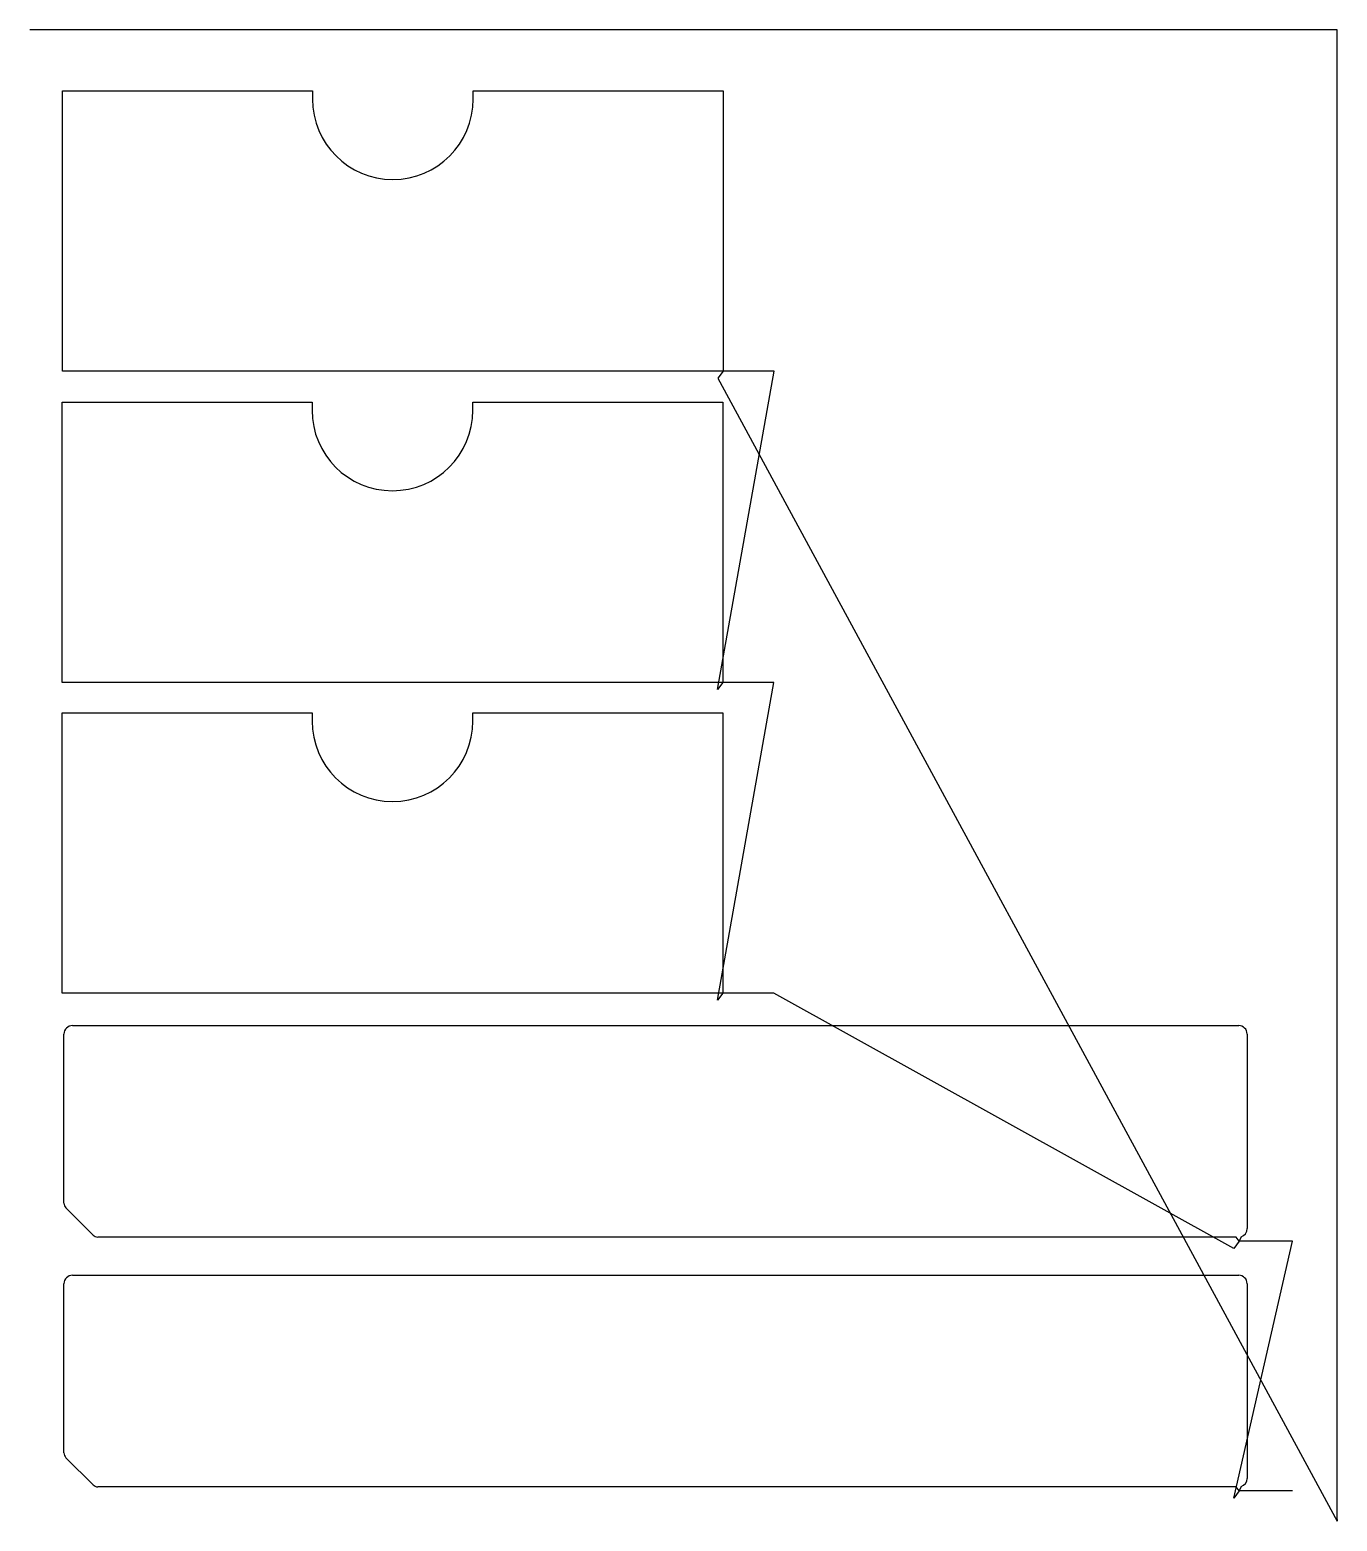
# Model space of a CAD drawing. Header units: metres. Extents: x 814 to 1587, y 0 to 881.
import ezdxf

# ---------------------------------------------------------------- set-up
doc = ezdxf.new("R2010")
doc.units = ezdxf.units.M

msp = doc.modelspace()

# ---------------------------------------------------------------- linework, layer by layer
at = {"layer": 'TOOL_0'}
for p, q in [((815.428, 881.168), (814.428, 881.168)), ((1586.792, 881.168), (815.428, 881.168)), ((1586.792, 1.003), (1586.792, 881.168)), ((833.698, 679.436), (833.698, 845.036)), ((833.698, 845.036), (981.398, 845.036)), ((981.398, 845.036), (981.398, 840.236)), ((1076.398, 840.236), (1076.398, 845.036)), ((1076.398, 845.036), (1224.098, 845.036)), ((1224.098, 845.036), (1224.098, 679.436)), ((1224.098, 679.436), (833.698, 679.436)), ((1220.625, 491.474), (1254.187, 679.436)), ((1224.098, 679.436), (1220.869, 675.356)), ((1254.187, 679.436), (1224.098, 679.436)), ((1220.869, 675.356), (1586.792, 0.003)), ((833.454, 495.554), (833.454, 661.154)), ((833.454, 661.154), (981.154, 661.154)), ((981.154, 661.154), (981.154, 656.354)), ((1076.154, 656.354), (1076.154, 661.154)), ((1076.154, 661.154), (1223.854, 661.154)), ((1223.854, 661.154), (1223.854, 495.554)), ((1223.854, 495.554), (833.454, 495.554)), ((1223.854, 495.554), (1220.625, 491.474)), ((1220.67, 307.87), (1253.944, 495.554)), ((1253.944, 495.554), (1223.854, 495.554)), ((833.499, 311.95), (833.499, 477.55)), ((833.499, 477.55), (981.199, 477.55)), ((981.199, 477.55), (981.199, 472.75)), ((1076.199, 472.75), (1076.199, 477.55)), ((1076.199, 477.55), (1223.899, 477.55)), ((1223.899, 477.55), (1223.899, 311.95)), ((1223.899, 311.95), (833.499, 311.95)), ((1223.899, 311.95), (1220.67, 307.87)), ((1253.989, 311.95), (1223.899, 311.95)), ((1525.76, 161.196), (1253.989, 311.95)), ((839.606, 292.838), (1528.606, 292.838)), ((834.606, 187.874), (834.606, 287.838)), ((1533.606, 287.838), (1533.606, 172.838)), ((851.814, 169.01), (835.778, 185.046)), ((1527.106, 167.838), (854.642, 167.838)), ((1528.799, 165.359), (1527.106, 167.838)), ((1530.097, 168.066), (1528.799, 165.36)), ((1528.799, 165.36), (1525.76, 161.196)), ((1525.76, 13.671), (1560.381, 165.359)), ((1560.381, 165.359), (1528.799, 165.359)), ((839.606, 145.313), (1528.606, 145.313)), ((834.606, 40.349), (834.606, 140.313)), ((1533.606, 140.313), (1533.606, 25.313)), ((851.814, 21.485), (835.778, 37.521)), ((1527.106, 20.313), (854.642, 20.313)), ((1528.799, 17.835), (1525.76, 13.671)), ((1528.799, 17.834), (1527.106, 20.313)), ((1530.097, 20.541), (1528.799, 17.835)), ((1560.381, 17.834), (1528.799, 17.834)), ((1586.792, 0.003), (1586.792, 1.003)), ((1586.792, 1.003), (1586.792, 0.003)), ((1586.792, 0.003), (1586.792, 1.003))]:
    msp.add_line(p, q, dxfattribs=at)
for centre, radius, start, end in [((1028.898, 840.236), 47.5, 180, 0), ((1028.654, 656.354), 47.5, 180, 0), ((1028.699, 472.75), 47.5, 180, 0), ((839.606, 287.838), 5, 90, 180), ((1528.606, 287.838), 5, 0, 90), ((838.606, 187.874), 3.999, 180, 225), ((854.642, 171.838), 4, 225, 270), ((1528.606, 172.838), 5, 287.35129, 0), ((839.606, 140.313), 5, 90, 180), ((1528.606, 140.313), 5, 0, 90), ((838.606, 40.349), 3.999, 180, 225), ((854.642, 24.313), 4, 225, 270), ((1528.606, 25.313), 5, 287.35129, 0)]:
    msp.add_arc(centre, radius, start, end, dxfattribs=at)

doc.saveas('drawing.dxf')
